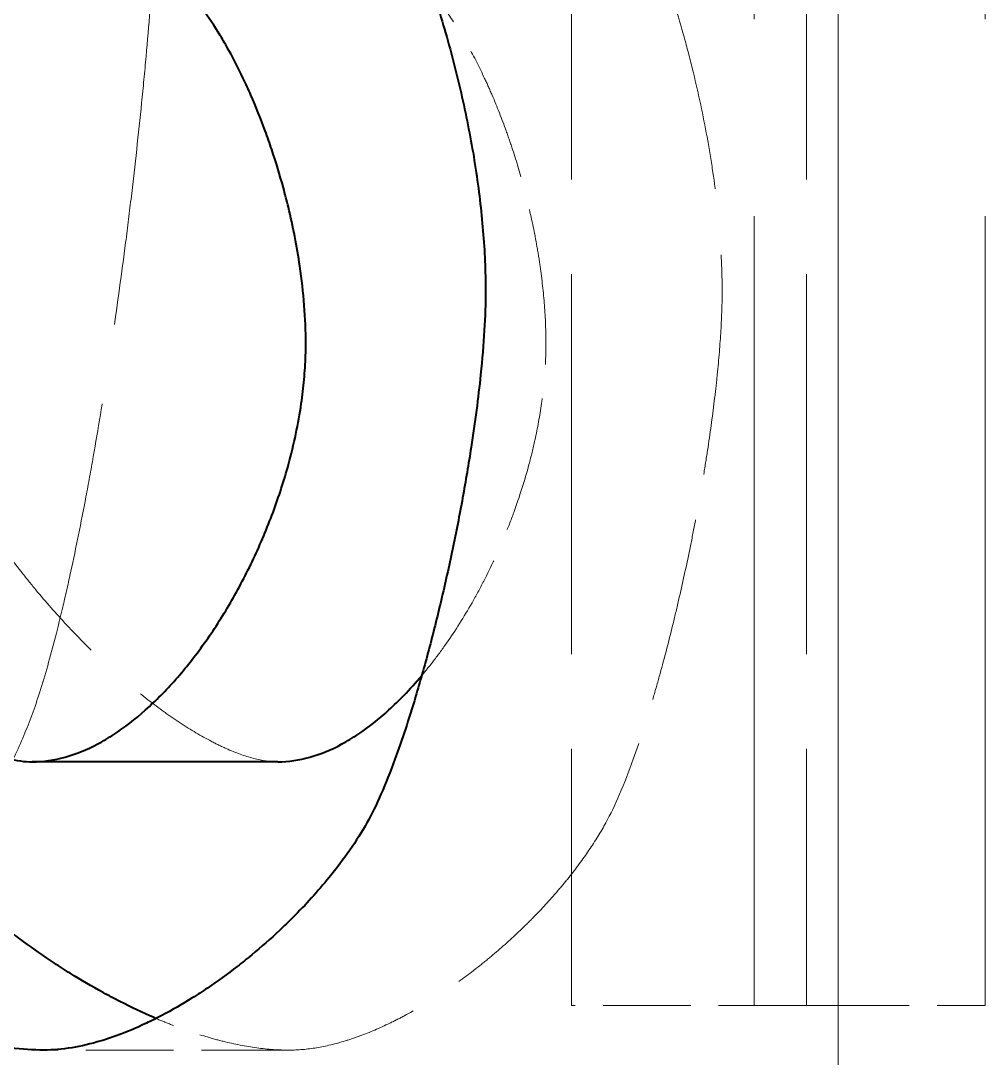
# Model space of a CAD drawing. Header units: millimetres. Extents: x 0 to 51860, y 0 to 5940.
# Drawn here: x 6035.553 to 6039.015, y 1716.92 to 1720.647 of the extents above; entities that cross this region are included whole.
import ezdxf

# ---------------------------------------------------------------- set-up
doc = ezdxf.new("R2010")
doc.units = ezdxf.units.MM
doc.header["$LTSCALE"] = 10
doc.linetypes.add('DASHED', pattern=[0.2067, 0.1654, -0.0413])
doc.layers.add('가려진 것(ISO)', color=2, linetype='DASHED', lineweight=18)
doc.layers.add('가시적인 것(ISO)', color=3, linetype='Continuous', lineweight=40)

msp = doc.modelspace()

# ---------------------------------------------------------------- linework, layer by layer
at = {"layer": '가려진 것(ISO)', "ltscale": 6.872272}
msp.add_line((6038.4868, 1711.6651), (6038.4868, 1747.7463), dxfattribs=at)
at = {"layer": '가려진 것(ISO)', "ltscale": 1.714127}
for p, q in [((6038.1848, 1717.11), (6038.1848, 1726.11)), ((6039.0148, 1717.11), (6039.0148, 1726.11))]:
    msp.add_line(p, q, dxfattribs=at)
at = {"layer": '가려진 것(ISO)', "ltscale": 0.825063}
for p, q in [((6037.5296, 1721.4423), (6037.5296, 1717.11)), ((6038.3726, 1721.4423), (6038.3726, 1717.11))]:
    msp.add_line(p, q, dxfattribs=at)
at = {"layer": '가려진 것(ISO)', "ltscale": 0.19037}
for p, q in [((6038.3726, 1717.11), (6037.5296, 1717.11)), ((6036.5161, 1716.9496), (6035.6353, 1716.9496))]:
    msp.add_line(p, q, dxfattribs=at)
at = {"layer": '가려진 것(ISO)', "ltscale": 0.223191}
msp.add_line((6038.3726, 1717.11), (6039.0148, 1717.11), dxfattribs=at)
at = {"layer": '가려진 것(ISO)', "ltscale": 0.575182}
msp.add_open_spline([(6037.1721, 1721.9455), (6037.2098, 1721.9218), (6037.2473, 1721.8922), (6037.2846, 1721.8572), (6037.3219, 1721.8222), (6037.3588, 1721.7819), (6037.3952, 1721.737), (6037.4134, 1721.7145), (6037.4315, 1721.6909), (6037.4494, 1721.6663), (6037.4852, 1721.6169), (6037.5204, 1721.5632), (6037.5546, 1721.506), (6037.5717, 1721.4773), (6037.5886, 1721.4478), (6037.6052, 1721.4174), (6037.6385, 1721.3567), (6037.6707, 1721.2927), (6037.7016, 1721.2262), (6037.717, 1721.1929), (6037.7322, 1721.1589), (6037.7469, 1721.1244), (6037.7765, 1721.0554), (6037.8046, 1720.9841), (6037.831, 1720.9113), (6037.8442, 1720.8748), (6037.857, 1720.838), (6037.8693, 1720.8008), (6037.894, 1720.7266), (6037.9168, 1720.651), (6037.9376, 1720.5749), (6037.948, 1720.5369), (6037.9578, 1720.4987), (6037.9671, 1720.4604), (6037.9858, 1720.3839), (6038.0022, 1720.3072), (6038.0161, 1720.2308), (6038.0231, 1720.1927), (6038.0294, 1720.1546), (6038.0351, 1720.1168), (6038.0465, 1720.0411), (6038.0553, 1719.9662), (6038.0612, 1719.8927), (6038.0672, 1719.8192), (6038.0703, 1719.7472), (6038.0703, 1719.6773)], degree=3, knots=[0, 0, 0, 0, 0.083333, 0.083333, 0.083333, 0.166667, 0.166667, 0.166667, 0.208333, 0.208333, 0.208333, 0.291667, 0.291667, 0.291667, 0.333333, 0.333333, 0.333333, 0.416667, 0.416667, 0.416667, 0.458333, 0.458333, 0.458333, 0.541667, 0.541667, 0.541667, 0.583333, 0.583333, 0.583333, 0.666667, 0.666667, 0.666667, 0.708333, 0.708333, 0.708333, 0.791667, 0.791667, 0.791667, 0.833333, 0.833333, 0.833333, 0.916667, 0.916667, 0.916667, 1, 1, 1, 1], dxfattribs=at)
at = {"layer": '가려진 것(ISO)', "ltscale": 0.698404}
msp.add_open_spline([(6035.5899, 1718.1457), (6035.6083, 1718.1955), (6035.627, 1718.2534), (6035.6456, 1718.3183), (6035.6643, 1718.3832), (6035.6829, 1718.4551), (6035.7014, 1718.533), (6035.7107, 1718.5719), (6035.7199, 1718.6123), (6035.7291, 1718.6541), (6035.7474, 1718.7377), (6035.7655, 1718.8267), (6035.7833, 1718.9201), (6035.7922, 1718.9668), (6035.801, 1719.0146), (6035.8096, 1719.0633), (6035.827, 1719.1608), (6035.8439, 1719.2622), (6035.8602, 1719.3664), (6035.8684, 1719.4185), (6035.8764, 1719.4713), (6035.8842, 1719.5247), (6035.8999, 1719.6314), (6035.9148, 1719.7405), (6035.929, 1719.8508), (6035.936, 1719.906), (6035.9429, 1719.9614), (6035.9495, 1720.0171), (6035.9628, 1720.1284), (6035.9751, 1720.2404), (6035.9863, 1720.3521), (6035.992, 1720.4079), (6035.9973, 1720.4637), (6036.0024, 1720.5192), (6036.0125, 1720.6304), (6036.0214, 1720.7406), (6036.0291, 1720.849), (6036.0329, 1720.9032), (6036.0364, 1720.9569), (6036.0395, 1721.01), (6036.0457, 1721.1163), (6036.0506, 1721.2201), (6036.0539, 1721.3204), (6036.0572, 1721.4208), (6036.0589, 1721.5177), (6036.0589, 1721.61)], degree=3, knots=[0, 0, 0, 0, 0.083333, 0.083333, 0.083333, 0.166667, 0.166667, 0.166667, 0.208333, 0.208333, 0.208333, 0.291667, 0.291667, 0.291667, 0.333333, 0.333333, 0.333333, 0.416667, 0.416667, 0.416667, 0.458333, 0.458333, 0.458333, 0.541667, 0.541667, 0.541667, 0.583333, 0.583333, 0.583333, 0.666667, 0.666667, 0.666667, 0.708333, 0.708333, 0.708333, 0.791667, 0.791667, 0.791667, 0.833333, 0.833333, 0.833333, 0.916667, 0.916667, 0.916667, 1, 1, 1, 1], dxfattribs=at)
at = {"layer": '가려진 것(ISO)', "ltscale": 0.294182}
msp.add_open_spline([(6037.4378, 1719.4877), (6037.4378, 1719.5326), (6037.4359, 1719.5785), (6037.4324, 1719.625), (6037.4289, 1719.6714), (6037.4236, 1719.7184), (6037.4169, 1719.7655), (6037.4135, 1719.7891), (6037.4097, 1719.8127), (6037.4056, 1719.8363), (6037.3973, 1719.8836), (6037.3875, 1719.9308), (6037.3764, 1719.9777), (6037.3709, 1720.0011), (6037.365, 1720.0244), (6037.3588, 1720.0476), (6037.3464, 1720.094), (6037.3328, 1720.1399), (6037.3181, 1720.1848), (6037.3107, 1720.2072), (6037.3031, 1720.2295), (6037.2952, 1720.2514), (6037.2794, 1720.2953), (6037.2625, 1720.3381), (6037.2448, 1720.3794), (6037.236, 1720.4001), (6037.2269, 1720.4204), (6037.2176, 1720.4402), (6037.1991, 1720.48), (6037.1798, 1720.5181), (6037.1597, 1720.5541), (6037.1497, 1720.5722), (6037.1396, 1720.5897), (6037.1293, 1720.6067), (6037.1086, 1720.6406), (6037.0874, 1720.6723), (6037.0658, 1720.7015), (6037.0561, 1720.7146), (6037.0463, 1720.7271), (6037.0364, 1720.7391)], degree=3, knots=[0, 0, 0, 0, 0.0833333, 0.0833333, 0.0833333, 0.1666667, 0.1666667, 0.1666667, 0.2083333, 0.2083333, 0.2083333, 0.2916667, 0.2916667, 0.2916667, 0.3333333, 0.3333333, 0.3333333, 0.4166667, 0.4166667, 0.4166667, 0.4583333, 0.4583333, 0.4583333, 0.5416667, 0.5416667, 0.5416667, 0.5833333, 0.5833333, 0.5833333, 0.6666667, 0.6666667, 0.6666667, 0.7083333, 0.7083333, 0.7083333, 0.7916667, 0.7916667, 0.7916667, 0.8290405, 0.8290405, 0.8290405, 0.8290405], dxfattribs=at)
at = {"layer": '가려진 것(ISO)', "ltscale": 0.401305}
msp.add_open_spline([(6038.0703, 1719.6773), (6038.0703, 1719.6329), (6038.0687, 1719.5852), (6038.0658, 1719.5347), (6038.0628, 1719.4842), (6038.0585, 1719.431), (6038.0529, 1719.3757), (6038.0501, 1719.3481), (6038.0469, 1719.3199), (6038.0435, 1719.2913), (6038.0367, 1719.2342), (6038.0287, 1719.1753), (6038.0196, 1719.1153), (6038.0151, 1719.0853), (6038.0103, 1719.0551), (6038.0053, 1719.0247), (6037.9952, 1718.9638), (6037.9842, 1718.9023), (6037.9723, 1718.8406), (6037.9664, 1718.8098), (6037.9603, 1718.779), (6037.954, 1718.7482), (6037.9413, 1718.6867), (6037.928, 1718.6255), (6037.914, 1718.5651), (6037.907, 1718.535), (6037.8999, 1718.5051), (6037.8926, 1718.4755), (6037.8781, 1718.4163), (6037.863, 1718.3584), (6037.8476, 1718.3024), (6037.8399, 1718.2744), (6037.8321, 1718.2469), (6037.8242, 1718.2199), (6037.8005, 1718.1391), (6037.7761, 1718.0634), (6037.7515, 1717.9951), (6037.7187, 1717.904), (6037.6855, 1717.826), (6037.6531, 1717.7664)], degree=3, knots=[0, 0, 0, 0, 0.083333, 0.083333, 0.083333, 0.166667, 0.166667, 0.166667, 0.208333, 0.208333, 0.208333, 0.291667, 0.291667, 0.291667, 0.333333, 0.333333, 0.333333, 0.416667, 0.416667, 0.416667, 0.458333, 0.458333, 0.458333, 0.541667, 0.541667, 0.541667, 0.583333, 0.583333, 0.583333, 0.666667, 0.666667, 0.666667, 0.708333, 0.708333, 0.708333, 0.833333, 0.833333, 0.833333, 1, 1, 1, 1], dxfattribs=at)
at = {"layer": '가려진 것(ISO)', "ltscale": 0.295466}
msp.add_open_spline([(6036.9917, 1718.2949), (6037.0052, 1718.3109), (6037.0185, 1718.3274), (6037.0316, 1718.3443), (6037.0483, 1718.3659), (6037.0647, 1718.3882), (6037.0807, 1718.4112), (6037.1128, 1718.4572), (6037.1435, 1718.5058), (6037.1724, 1718.5565), (6037.1868, 1718.5818), (6037.2009, 1718.6077), (6037.2144, 1718.634), (6037.2415, 1718.6866), (6037.2667, 1718.741), (6037.2897, 1718.7967), (6037.3012, 1718.8245), (6037.3121, 1718.8526), (6037.3225, 1718.881), (6037.3431, 1718.9378), (6037.3614, 1718.9954), (6037.377, 1719.0535), (6037.3848, 1719.0826), (6037.3919, 1719.1117), (6037.3982, 1719.1409), (6037.4078, 1719.1846), (6037.4158, 1719.2284), (6037.422, 1719.2721), (6037.424, 1719.2866), (6037.4259, 1719.3011), (6037.4276, 1719.3156), (6037.4309, 1719.3446), (6037.4335, 1719.3735), (6037.4352, 1719.4022), (6037.4369, 1719.4309), (6037.4378, 1719.4594), (6037.4378, 1719.4877)], degree=3, knots=[0.3839764, 0.3839764, 0.3839764, 0.3839764, 0.4166667, 0.4166667, 0.4166667, 0.4583333, 0.4583333, 0.4583333, 0.5416667, 0.5416667, 0.5416667, 0.5833333, 0.5833333, 0.5833333, 0.6666667, 0.6666667, 0.6666667, 0.7083333, 0.7083333, 0.7083333, 0.7916667, 0.7916667, 0.7916667, 0.8333333, 0.8333333, 0.8333333, 0.8958333, 0.8958333, 0.8958333, 0.9166667, 0.9166667, 0.9166667, 0.9583333, 0.9583333, 0.9583333, 1, 1, 1, 1], dxfattribs=at)
at = {"layer": '가려진 것(ISO)', "ltscale": 0.572539}
msp.add_open_spline([(6035.257, 1719.1522), (6035.2774, 1719.106), (6035.3004, 1719.0594), (6035.3511, 1718.9662), (6035.3788, 1718.9195), (6035.4232, 1718.8501), (6035.4385, 1718.8271), (6035.4857, 1718.7584), (6035.5189, 1718.7132), (6035.5708, 1718.6468), (6035.5885, 1718.6249), (6035.6423, 1718.5601), (6035.6793, 1718.518), (6035.7361, 1718.4572), (6035.7552, 1718.4373), (6035.813, 1718.379), (6035.8521, 1718.3418), (6035.911, 1718.2892), (6035.9306, 1718.2722), (6035.9896, 1718.223), (6036.0288, 1718.1924), (6036.0868, 1718.1507), (6036.106, 1718.1375), (6036.1631, 1718.0999), (6036.2003, 1718.0778), (6036.2544, 1718.0495), (6036.2721, 1718.0409), (6036.3241, 1718.0177), (6036.3572, 1718.0057), (6036.4196, 1717.9895), (6036.4488, 1717.9852), (6036.4755, 1717.9852)], degree=3, knots=[0, 0, 0, 0, 0.083333, 0.083333, 0.166667, 0.166667, 0.208333, 0.208333, 0.291667, 0.291667, 0.333333, 0.333333, 0.416667, 0.416667, 0.458333, 0.458333, 0.541667, 0.541667, 0.583333, 0.583333, 0.666667, 0.666667, 0.708333, 0.708333, 0.791667, 0.791667, 0.833333, 0.833333, 0.916667, 0.916667, 1, 1, 1, 1], dxfattribs=at)
at = {"layer": '가려진 것(ISO)', "ltscale": 0.602458}
msp.add_open_spline([(6034.4217, 1716.9204), (6034.4503, 1716.9204), (6034.4805, 1716.9247), (6034.5435, 1716.9412), (6034.5763, 1716.9534), (6034.6271, 1716.977), (6034.6442, 1716.9858), (6034.6964, 1717.0146), (6034.732, 1717.0372), (6034.7862, 1717.0757), (6034.8045, 1717.0893), (6034.8594, 1717.1321), (6034.8964, 1717.1635), (6034.952, 1717.2143), (6034.9706, 1717.2319), (6035.0261, 1717.2863), (6035.063, 1717.3248), (6035.1176, 1717.3855), (6035.1357, 1717.4062), (6035.1894, 1717.4696), (6035.2245, 1717.5136), (6035.2756, 1717.5817), (6035.2923, 1717.6047), (6035.3416, 1717.6747), (6035.3732, 1717.7225), (6035.4181, 1717.7955), (6035.4327, 1717.8201), (6035.4749, 1717.8941), (6035.5012, 1717.9441), (6035.5492, 1718.0447), (6035.5709, 1718.0953), (6035.5899, 1718.1457)], degree=3, knots=[0, 0, 0, 0, 0.083333, 0.083333, 0.166667, 0.166667, 0.208333, 0.208333, 0.291667, 0.291667, 0.333333, 0.333333, 0.416667, 0.416667, 0.458333, 0.458333, 0.541667, 0.541667, 0.583333, 0.583333, 0.666667, 0.666667, 0.708333, 0.708333, 0.791667, 0.791667, 0.833333, 0.833333, 0.916667, 0.916667, 1, 1, 1, 1], dxfattribs=at)
at = {"layer": '가려진 것(ISO)', "ltscale": 0.47306}
msp.add_open_spline([(6037.6531, 1717.7664), (6037.635, 1717.7336), (6037.6146, 1717.7006), (6037.5699, 1717.6347), (6037.5456, 1717.6018), (6037.5065, 1717.5529), (6037.4931, 1717.5367), (6037.4516, 1717.4884), (6037.4224, 1717.4566), (6037.3767, 1717.4101), (6037.3612, 1717.3948), (6037.3137, 1717.3494), (6037.281, 1717.32), (6037.2306, 1717.2775), (6037.2137, 1717.2636), (6037.1622, 1717.2229), (6037.1272, 1717.197), (6037.0742, 1717.1604), (6037.0564, 1717.1486), (6037.0029, 1717.1144), (6036.9669, 1717.0932), (6036.913, 1717.0642), (6036.895, 1717.055), (6036.8412, 1717.029), (6036.8054, 1717.0136), (6036.7524, 1716.9941), (6036.7348, 1716.9881), (6036.6825, 1716.972), (6036.6481, 1716.9638), (6036.5808, 1716.9525), (6036.548, 1716.9496), (6036.5161, 1716.9496)], degree=3, knots=[0, 0, 0, 0, 0.083333, 0.083333, 0.166667, 0.166667, 0.208333, 0.208333, 0.291667, 0.291667, 0.333333, 0.333333, 0.416667, 0.416667, 0.458333, 0.458333, 0.541667, 0.541667, 0.583333, 0.583333, 0.666667, 0.666667, 0.708333, 0.708333, 0.791667, 0.791667, 0.833333, 0.833333, 0.916667, 0.916667, 1, 1, 1, 1], dxfattribs=at)
at = {"layer": '가려진 것(ISO)', "ltscale": 0.197417}
msp.add_open_spline([(6036.5161, 1716.9496), (6036.4783, 1716.9496), (6036.4394, 1716.9524), (6036.3601, 1716.9632), (6036.3197, 1716.9711), (6036.2584, 1716.9863), (6036.2379, 1716.9919), (6036.1761, 1717.0103), (6036.1347, 1717.0247), (6036.0749, 1717.048), (6036.0565, 1717.0555), (6036.0382, 1717.0633)], degree=3, knots=[0, 0, 0, 0, 0.0833333, 0.0833333, 0.1666667, 0.1666667, 0.2083333, 0.2083333, 0.2916667, 0.2916667, 0.3286688, 0.3286688, 0.3286688, 0.3286688], dxfattribs=at)
at = {"layer": '가시적인 것(ISO)'}
msp.add_line((6036.4755, 1717.9852), (6035.594, 1717.9852), dxfattribs=at)
for points, knots in [([(6036.3047, 1721.9455), (6036.3431, 1721.9218), (6036.3814, 1721.8922), (6036.4194, 1721.8572), (6036.4575, 1721.8222), (6036.4952, 1721.7819), (6036.5323, 1721.737), (6036.5509, 1721.7145), (6036.5693, 1721.6909), (6036.5876, 1721.6663), (6036.6241, 1721.6169), (6036.66, 1721.5632), (6036.6949, 1721.506), (6036.7124, 1721.4773), (6036.7296, 1721.4478), (6036.7466, 1721.4174), (6036.7805, 1721.3567), (6036.8133, 1721.2927), (6036.8449, 1721.2262), (6036.8606, 1721.1929), (6036.8761, 1721.1589), (6036.8911, 1721.1244), (6036.9213, 1721.0554), (6036.95, 1720.9841), (6036.9769, 1720.9113), (6036.9904, 1720.8748), (6037.0034, 1720.838), (6037.016, 1720.8008), (6037.0412, 1720.7266), (6037.0645, 1720.651), (6037.0857, 1720.5749), (6037.0963, 1720.5369), (6037.1063, 1720.4987), (6037.1158, 1720.4604), (6037.1348, 1720.3839), (6037.1516, 1720.3072), (6037.1658, 1720.2308), (6037.1729, 1720.1927), (6037.1794, 1720.1546), (6037.1852, 1720.1168), (6037.1968, 1720.0411), (6037.2058, 1719.9662), (6037.2118, 1719.8927), (6037.2179, 1719.8192), (6037.2211, 1719.7472), (6037.2211, 1719.6773)], [0, 0, 0, 0, 0.083333, 0.083333, 0.083333, 0.166667, 0.166667, 0.166667, 0.208333, 0.208333, 0.208333, 0.291667, 0.291667, 0.291667, 0.333333, 0.333333, 0.333333, 0.416667, 0.416667, 0.416667, 0.458333, 0.458333, 0.458333, 0.541667, 0.541667, 0.541667, 0.583333, 0.583333, 0.583333, 0.666667, 0.666667, 0.666667, 0.708333, 0.708333, 0.708333, 0.791667, 0.791667, 0.791667, 0.833333, 0.833333, 0.833333, 0.916667, 0.916667, 0.916667, 1, 1, 1, 1]), ([(6036.5757, 1719.4877), (6036.5757, 1719.5326), (6036.5738, 1719.5785), (6036.5702, 1719.625), (6036.5666, 1719.6714), (6036.5613, 1719.7184), (6036.5544, 1719.7655), (6036.544, 1719.8363), (6036.5301, 1719.9074), (6036.5131, 1719.9777), (6036.5075, 1720.0011), (6036.5015, 1720.0244), (6036.4952, 1720.0476), (6036.4825, 1720.094), (6036.4686, 1720.1399), (6036.4536, 1720.1848), (6036.4461, 1720.2072), (6036.4383, 1720.2295), (6036.4302, 1720.2514), (6036.4141, 1720.2953), (6036.3969, 1720.3381), (6036.3789, 1720.3794), (6036.3698, 1720.4001), (6036.3606, 1720.4204), (6036.3511, 1720.4402), (6036.3322, 1720.48), (6036.3125, 1720.5181), (6036.2921, 1720.5541), (6036.2818, 1720.5722), (6036.2715, 1720.5897), (6036.261, 1720.6067), (6036.2399, 1720.6406), (6036.2183, 1720.6723), (6036.1962, 1720.7015), (6036.1851, 1720.7161), (6036.174, 1720.73), (6036.1627, 1720.7432), (6036.1403, 1720.7697), (6036.1174, 1720.7935), (6036.0943, 1720.8141), (6036.0712, 1720.8347), (6036.0479, 1720.8521), (6036.0244, 1720.8661)], [0, 0, 0, 0, 0.083333, 0.083333, 0.083333, 0.166667, 0.166667, 0.166667, 0.291667, 0.291667, 0.291667, 0.333333, 0.333333, 0.333333, 0.416667, 0.416667, 0.416667, 0.458333, 0.458333, 0.458333, 0.541667, 0.541667, 0.541667, 0.583333, 0.583333, 0.583333, 0.666667, 0.666667, 0.666667, 0.708333, 0.708333, 0.708333, 0.791667, 0.791667, 0.791667, 0.833333, 0.833333, 0.833333, 0.916667, 0.916667, 0.916667, 1, 1, 1, 1]), ([(6037.2211, 1719.6773), (6037.2211, 1719.6329), (6037.2179, 1719.5374), (6037.209, 1719.431), (6037.1947, 1719.2928), (6037.1832, 1719.2052), (6037.1647, 1719.0853), (6037.1501, 1718.9946), (6037.1276, 1718.8715), (6037.0963, 1718.7173), (6037.0691, 1718.5948), (6037.0327, 1718.4452), (6037.0019, 1718.3294), (6036.9541, 1718.1644), (6036.8878, 1717.9625), (6036.8285, 1717.826), (6036.7954, 1717.7664)], [0, 0, 0, 0, 0.083333, 0.166667, 0.166667, 0.291667, 0.291667, 0.333333, 0.416667, 0.458333, 0.541667, 0.583333, 0.666667, 0.708333, 0.833333, 1, 1, 1, 1]), ([(6035.594, 1717.9852), (6035.633, 1717.9852), (6035.6722, 1717.991), (6035.7115, 1718.0019), (6035.7507, 1718.0127), (6035.7899, 1718.0288), (6035.8288, 1718.0494), (6035.8482, 1718.0598), (6035.8676, 1718.0712), (6035.8868, 1718.0838), (6035.9253, 1718.1089), (6035.9632, 1718.1383), (6036.0004, 1718.1715), (6036.019, 1718.1881), (6036.0374, 1718.2056), (6036.0556, 1718.224), (6036.0919, 1718.2608), (6036.1272, 1718.3011), (6036.1613, 1718.3443), (6036.1784, 1718.3659), (6036.1951, 1718.3882), (6036.2114, 1718.4112), (6036.2442, 1718.4572), (6036.2754, 1718.5058), (6036.3049, 1718.5565), (6036.3197, 1718.5818), (6036.334, 1718.6077), (6036.3478, 1718.634), (6036.3755, 1718.6866), (6036.4012, 1718.741), (6036.4247, 1718.7967), (6036.4364, 1718.8245), (6036.4475, 1718.8526), (6036.4581, 1718.881), (6036.4792, 1718.9378), (6036.4978, 1718.9954), (6036.5137, 1719.0535), (6036.5335, 1719.1261), (6036.549, 1719.1993), (6036.5596, 1719.2721), (6036.5617, 1719.2866), (6036.5636, 1719.3011), (6036.5653, 1719.3156), (6036.5687, 1719.3446), (6036.5713, 1719.3735), (6036.5731, 1719.4022), (6036.5748, 1719.4309), (6036.5757, 1719.4594), (6036.5757, 1719.4877)], [0, 0, 0, 0, 0.083333, 0.083333, 0.083333, 0.166667, 0.166667, 0.166667, 0.208333, 0.208333, 0.208333, 0.291667, 0.291667, 0.291667, 0.333333, 0.333333, 0.333333, 0.416667, 0.416667, 0.416667, 0.458333, 0.458333, 0.458333, 0.541667, 0.541667, 0.541667, 0.583333, 0.583333, 0.583333, 0.666667, 0.666667, 0.666667, 0.708333, 0.708333, 0.708333, 0.791667, 0.791667, 0.791667, 0.895833, 0.895833, 0.895833, 0.916667, 0.916667, 0.916667, 0.958333, 0.958333, 0.958333, 1, 1, 1, 1]), ([(6034.3507, 1719.1522), (6034.3715, 1719.106), (6034.395, 1719.0594), (6034.4209, 1719.0128), (6034.4467, 1718.9662), (6034.475, 1718.9195), (6034.5052, 1718.8733), (6034.5203, 1718.8501), (6034.5359, 1718.8271), (6034.5519, 1718.8042), (6034.584, 1718.7584), (6034.6179, 1718.7132), (6034.6532, 1718.6689), (6034.6709, 1718.6468), (6034.6889, 1718.6249), (6034.7072, 1718.6033), (6034.7438, 1718.5601), (6034.7816, 1718.518), (6034.8202, 1718.4775), (6034.8395, 1718.4572), (6034.859, 1718.4373), (6034.8787, 1718.4179), (6034.918, 1718.379), (6034.9579, 1718.3418), (6034.9979, 1718.3067), (6035.0179, 1718.2892), (6035.038, 1718.2722), (6035.058, 1718.2558), (6035.0981, 1718.223), (6035.1381, 1718.1924), (6035.1776, 1718.1646), (6035.1973, 1718.1507), (6035.2169, 1718.1375), (6035.2363, 1718.1249), (6035.2751, 1718.0999), (6035.3132, 1718.0778), (6035.3499, 1718.0589), (6035.3683, 1718.0495), (6035.3864, 1718.0409), (6035.404, 1718.0332), (6035.4394, 1718.0177), (6035.4733, 1718.0057), (6035.5051, 1717.9976), (6035.5369, 1717.9895), (6035.5667, 1717.9852), (6035.594, 1717.9852)], [0, 0, 0, 0, 0.083333, 0.083333, 0.083333, 0.166667, 0.166667, 0.166667, 0.208333, 0.208333, 0.208333, 0.291667, 0.291667, 0.291667, 0.333333, 0.333333, 0.333333, 0.416667, 0.416667, 0.416667, 0.458333, 0.458333, 0.458333, 0.541667, 0.541667, 0.541667, 0.583333, 0.583333, 0.583333, 0.666667, 0.666667, 0.666667, 0.708333, 0.708333, 0.708333, 0.791667, 0.791667, 0.791667, 0.833333, 0.833333, 0.833333, 0.916667, 0.916667, 0.916667, 1, 1, 1, 1]), ([(6036.4755, 1717.9852), (6036.5138, 1717.9852), (6036.5523, 1717.991), (6036.5907, 1718.0019), (6036.6292, 1718.0127), (6036.6676, 1718.0288), (6036.7057, 1718.0494), (6036.7247, 1718.0598), (6036.7437, 1718.0712), (6036.7626, 1718.0838), (6036.8003, 1718.1089), (6036.8375, 1718.1383), (6036.8739, 1718.1715), (6036.8921, 1718.1881), (6036.9102, 1718.2056), (6036.928, 1718.224), (6036.9496, 1718.2464), (6036.9709, 1718.27), (6036.9917, 1718.2949)], [0, 0, 0, 0, 0.0833333, 0.0833333, 0.0833333, 0.1666667, 0.1666667, 0.1666667, 0.2083333, 0.2083333, 0.2083333, 0.2916667, 0.2916667, 0.2916667, 0.3333333, 0.3333333, 0.3333333, 0.3839764, 0.3839764, 0.3839764, 0.3839764]), ([(6036.7954, 1717.7664), (6036.7769, 1717.7336), (6036.7562, 1717.7006), (6036.7334, 1717.6676), (6036.7106, 1717.6347), (6036.6857, 1717.6018), (6036.6591, 1717.5692), (6036.6193, 1717.5203), (6036.5755, 1717.4722), (6036.5289, 1717.4256), (6036.5134, 1717.4101), (6036.4975, 1717.3948), (6036.4814, 1717.3796), (6036.4491, 1717.3494), (6036.4157, 1717.32), (6036.3815, 1717.2917), (6036.3644, 1717.2775), (6036.3471, 1717.2636), (6036.3296, 1717.2501), (6036.2946, 1717.2229), (6036.2589, 1717.197), (6036.2228, 1717.1726), (6036.2047, 1717.1604), (6036.1866, 1717.1486), (6036.1684, 1717.1372), (6036.132, 1717.1144), (6036.0953, 1717.0932), (6036.0586, 1717.0738), (6036.0403, 1717.0642), (6036.0219, 1717.055), (6036.0036, 1717.0463), (6035.967, 1717.029), (6035.9305, 1717.0136), (6035.8945, 1717.0006), (6035.8764, 1716.9941), (6035.8585, 1716.9881), (6035.8407, 1716.9827), (6035.8051, 1716.972), (6035.77, 1716.9638), (6035.7357, 1716.9581), (6035.7014, 1716.9525), (6035.6679, 1716.9496), (6035.6353, 1716.9496)], [0, 0, 0, 0, 0.083333, 0.083333, 0.083333, 0.166667, 0.166667, 0.166667, 0.291667, 0.291667, 0.291667, 0.333333, 0.333333, 0.333333, 0.416667, 0.416667, 0.416667, 0.458333, 0.458333, 0.458333, 0.541667, 0.541667, 0.541667, 0.583333, 0.583333, 0.583333, 0.666667, 0.666667, 0.666667, 0.708333, 0.708333, 0.708333, 0.791667, 0.791667, 0.791667, 0.833333, 0.833333, 0.833333, 0.916667, 0.916667, 0.916667, 1, 1, 1, 1]), ([(6035.6353, 1716.9496), (6035.5968, 1716.9496), (6035.5571, 1716.9524), (6035.5166, 1716.9578), (6035.4762, 1716.9632), (6035.4349, 1716.9711), (6035.3933, 1716.9812), (6035.3724, 1716.9863), (6035.3515, 1716.9919), (6035.3305, 1716.998), (6035.2885, 1717.0103), (6035.2462, 1717.0247), (6035.204, 1717.0408), (6035.1828, 1717.0489), (6035.1617, 1717.0574), (6035.1407, 1717.0663), (6035.0986, 1717.0841), (6035.0567, 1717.1036), (6035.0153, 1717.1243), (6034.9946, 1717.1347), (6034.974, 1717.1454), (6034.9536, 1717.1564), (6034.9128, 1717.1784), (6034.8726, 1717.2016), (6034.8334, 1717.2256), (6034.8138, 1717.2376), (6034.7944, 1717.2499), (6034.7753, 1717.2623), (6034.737, 1717.2871), (6034.6999, 1717.3126), (6034.664, 1717.3386), (6034.6461, 1717.3515), (6034.6285, 1717.3646), (6034.6113, 1717.3777), (6034.5768, 1717.404), (6034.5439, 1717.4305), (6034.5126, 1717.457), (6034.4969, 1717.4702), (6034.4817, 1717.4834), (6034.467, 1717.4966), (6034.4374, 1717.5229), (6034.4098, 1717.5491), (6034.3841, 1717.5747), (6034.3585, 1717.6003), (6034.335, 1717.6254), (6034.3137, 1717.6497)], [0, 0, 0, 0, 0.083333, 0.083333, 0.083333, 0.166667, 0.166667, 0.166667, 0.208333, 0.208333, 0.208333, 0.291667, 0.291667, 0.291667, 0.333333, 0.333333, 0.333333, 0.416667, 0.416667, 0.416667, 0.458333, 0.458333, 0.458333, 0.541667, 0.541667, 0.541667, 0.583333, 0.583333, 0.583333, 0.666667, 0.666667, 0.666667, 0.708333, 0.708333, 0.708333, 0.791667, 0.791667, 0.791667, 0.833333, 0.833333, 0.833333, 0.916667, 0.916667, 0.916667, 1, 1, 1, 1]), ([(6036.0382, 1717.0633), (6036.0359, 1717.0643), (6036.0336, 1717.0653), (6035.99, 1717.0841), (6035.9489, 1717.1036), (6035.8881, 1717.1347), (6035.8679, 1717.1454), (6035.8079, 1717.1784), (6035.7685, 1717.2016), (6035.7109, 1717.2376), (6035.6919, 1717.2499), (6035.6357, 1717.2871), (6035.5992, 1717.3126), (6035.5465, 1717.3515), (6035.5293, 1717.3646), (6035.4787, 1717.404), (6035.4463, 1717.4305), (6035.4003, 1717.4702), (6035.3854, 1717.4834), (6035.342, 1717.5229), (6035.3149, 1717.5491), (6035.2647, 1717.6003), (6035.2416, 1717.6254), (6035.2208, 1717.6497)], [0.3286688, 0.3286688, 0.3286688, 0.3286688, 0.3333333, 0.3333333, 0.4166667, 0.4166667, 0.4583333, 0.4583333, 0.5416667, 0.5416667, 0.5833333, 0.5833333, 0.6666667, 0.6666667, 0.7083333, 0.7083333, 0.7916667, 0.7916667, 0.8333333, 0.8333333, 0.9166667, 0.9166667, 1, 1, 1, 1])]:
    msp.add_open_spline(points, degree=3, knots=knots, dxfattribs=at)

doc.saveas('drawing.dxf')
